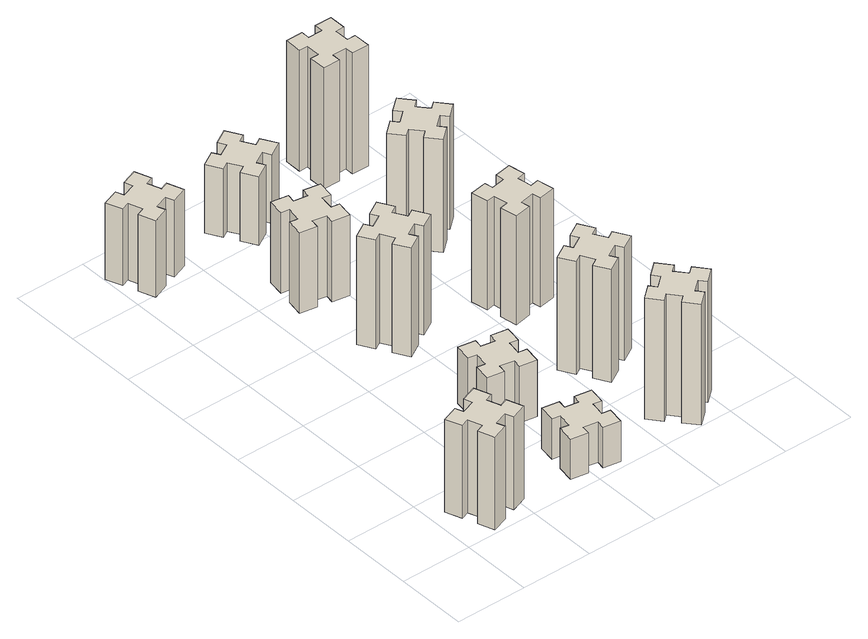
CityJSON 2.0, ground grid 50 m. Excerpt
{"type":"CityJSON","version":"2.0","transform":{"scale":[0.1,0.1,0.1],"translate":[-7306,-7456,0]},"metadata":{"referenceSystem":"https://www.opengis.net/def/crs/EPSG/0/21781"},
"CityObjects":{
"building1":{"type":"Building","attributes":{"class":"1000","function":"1000","usage":"1000","yearOfConstruction":2016,"roofType":"1000","measuredHeight":69,"storeysAboveGround":30,"storeysBelowGround":0},"geometry":[{"type":"Solid","lod":"1","boundaries":[[[[0,1,2,3,4,5,6,7,8,9,10,11,12,13,14,15,16,17,18,19]],[[17,16,20,21]],[[16,15,22,20]],[[15,14,23,22]],[[14,13,24,23]],[[13,12,25,24]],[[12,11,26,25]],[[11,10,27,26]],[[10,9,28,27]],[[9,8,29,28]],[[8,7,30,29]],[[7,6,31,30]],[[6,5,32,31]],[[5,4,33,32]],[[4,3,34,33]],[[3,2,35,34]],[[2,1,36,35]],[[1,0,37,36]],[[0,19,38,37]],[[19,18,39,38]],[[18,17,21,39]],[[24,25,26,27,28,29,30,31,32,33,34,35,36,37,38,39,21,20,22,23]]]]}]},
"building2":{"type":"Building","attributes":{"class":"1000","function":"1000","usage":"1000","yearOfConstruction":2016,"roofType":"1000","measuredHeight":30,"storeysAboveGround":30,"storeysBelowGround":0},"geometry":[{"type":"Solid","lod":"1","boundaries":[[[[40,41,42,43,44,45,46,47,48,49,50,51,52,53,54,55,56,57,58,59]],[[57,56,60,61]],[[56,55,62,60]],[[55,54,63,62]],[[54,53,64,63]],[[53,52,65,64]],[[52,51,66,65]],[[51,50,67,66]],[[50,49,68,67]],[[49,48,69,68]],[[48,47,70,69]],[[47,46,71,70]],[[46,45,72,71]],[[45,44,73,72]],[[44,43,74,73]],[[43,42,75,74]],[[42,41,76,75]],[[41,40,77,76]],[[40,59,78,77]],[[59,58,79,78]],[[58,57,61,79]],[[64,65,66,67,68,69,70,71,72,73,74,75,76,77,78,79,61,60,62,63]]]]}]},
"building3":{"type":"Building","attributes":{"class":"1000","function":"1000","usage":"1000","yearOfConstruction":2016,"roofType":"1000","measuredHeight":57,"storeysAboveGround":30,"storeysBelowGround":0},"geometry":[{"type":"Solid","lod":"1","boundaries":[[[[80,81,82,83,84,85,86,87,88,89,90,91,92,93,94,95,96,97,98,99]],[[97,96,100,101]],[[96,95,102,100]],[[95,94,103,102]],[[94,93,104,103]],[[93,92,105,104]],[[92,91,106,105]],[[91,90,107,106]],[[90,89,108,107]],[[89,88,109,108]],[[88,87,110,109]],[[87,86,111,110]],[[86,85,112,111]],[[85,84,113,112]],[[84,83,114,113]],[[83,82,115,114]],[[82,81,116,115]],[[81,80,117,116]],[[80,99,118,117]],[[99,98,119,118]],[[98,97,101,119]],[[104,105,106,107,108,109,110,111,112,113,114,115,116,117,118,119,101,100,102,103]]]]}]},
"building4":{"type":"Building","attributes":{"class":"1000","function":"1000","usage":"1000","yearOfConstruction":2016,"roofType":"1000","measuredHeight":42,"storeysAboveGround":30,"storeysBelowGround":0},"geometry":[{"type":"Solid","lod":"1","boundaries":[[[[120,121,122,123,124,125,126,127,128,129,130,131,132,133,134,135,136,137,138,139]],[[137,136,140,141]],[[136,135,142,140]],[[135,134,143,142]],[[134,133,144,143]],[[133,132,145,144]],[[132,131,146,145]],[[131,130,147,146]],[[130,129,148,147]],[[129,128,149,148]],[[128,127,150,149]],[[127,126,151,150]],[[126,125,152,151]],[[125,124,153,152]],[[124,123,154,153]],[[123,122,155,154]],[[122,121,156,155]],[[121,120,157,156]],[[120,139,158,157]],[[139,138,159,158]],[[138,137,141,159]],[[144,145,146,147,148,149,150,151,152,153,154,155,156,157,158,159,141,140,142,143]]]]}]},
"building5":{"type":"Building","attributes":{"class":"1000","function":"1000","usage":"1000","yearOfConstruction":2016,"roofType":"1000","measuredHeight":81,"storeysAboveGround":30,"storeysBelowGround":0},"geometry":[{"type":"Solid","lod":"1","boundaries":[[[[160,161,162,163,164,165,166,167,168,169,170,171,172,173,174,175,176,177,178,179]],[[177,176,180,181]],[[176,175,182,180]],[[175,174,183,182]],[[174,173,184,183]],[[173,172,185,184]],[[172,171,186,185]],[[171,170,187,186]],[[170,169,188,187]],[[169,168,189,188]],[[168,167,190,189]],[[167,166,191,190]],[[166,165,192,191]],[[165,164,193,192]],[[164,163,194,193]],[[163,162,195,194]],[[162,161,196,195]],[[161,160,197,196]],[[160,179,198,197]],[[179,178,199,198]],[[178,177,181,199]],[[184,185,186,187,188,189,190,191,192,193,194,195,196,197,198,199,181,180,182,183]]]]}]},
"building6":{"type":"Building","attributes":{"class":"1000","function":"1000","usage":"1000","yearOfConstruction":2016,"roofType":"1000","measuredHeight":60,"storeysAboveGround":30,"storeysBelowGround":0},"geometry":[{"type":"Solid","lod":"1","boundaries":[[[[200,201,202,203,204,205,206,207,208,209,210,211,212,213,214,215,216,217,218,219]],[[217,216,220,221]],[[216,215,222,220]],[[215,214,223,222]],[[214,213,224,223]],[[213,212,225,224]],[[212,211,226,225]],[[211,210,227,226]],[[210,209,228,227]],[[209,208,229,228]],[[208,207,230,229]],[[207,206,231,230]],[[206,205,232,231]],[[205,204,233,232]],[[204,203,234,233]],[[203,202,235,234]],[[202,201,236,235]],[[201,200,237,236]],[[200,219,238,237]],[[219,218,239,238]],[[218,217,221,239]],[[224,225,226,227,228,229,230,231,232,233,234,235,236,237,238,239,221,220,222,223]]]]}]},
"building7":{"type":"Building","attributes":{"class":"1000","function":"1000","usage":"1000","yearOfConstruction":2016,"roofType":"1000","measuredHeight":90,"storeysAboveGround":30,"storeysBelowGround":0},"geometry":[{"type":"Solid","lod":"1","boundaries":[[[[240,241,242,243,244,245,246,247,248,249,250,251,252,253,254,255,256,257,258,259]],[[257,256,260,261]],[[256,255,262,260]],[[255,254,263,262]],[[254,253,264,263]],[[253,252,265,264]],[[252,251,266,265]],[[251,250,267,266]],[[250,249,268,267]],[[249,248,269,268]],[[248,247,270,269]],[[247,246,271,270]],[[246,245,272,271]],[[245,244,273,272]],[[244,243,274,273]],[[243,242,275,274]],[[242,241,276,275]],[[241,240,277,276]],[[240,259,278,277]],[[259,258,279,278]],[[258,257,261,279]],[[264,265,266,267,268,269,270,271,272,273,274,275,276,277,278,279,261,260,262,263]]]]}]},
"building8":{"type":"Building","attributes":{"class":"1000","function":"1000","usage":"1000","yearOfConstruction":2016,"roofType":"1000","measuredHeight":51,"storeysAboveGround":30,"storeysBelowGround":0},"geometry":[{"type":"Solid","lod":"1","boundaries":[[[[280,281,282,283,284,285,286,287,288,289,290,291,292,293,294,295,296,297,298,299]],[[297,296,300,301]],[[296,295,302,300]],[[295,294,303,302]],[[294,293,304,303]],[[293,292,305,304]],[[292,291,306,305]],[[291,290,307,306]],[[290,289,308,307]],[[289,288,309,308]],[[288,287,310,309]],[[287,286,311,310]],[[286,285,312,311]],[[285,284,313,312]],[[284,283,314,313]],[[283,282,315,314]],[[282,281,316,315]],[[281,280,317,316]],[[280,299,318,317]],[[299,298,319,318]],[[298,297,301,319]],[[304,305,306,307,308,309,310,311,312,313,314,315,316,317,318,319,301,300,302,303]]]]}]},
"building9":{"type":"Building","attributes":{"class":"1000","function":"1000","usage":"1000","yearOfConstruction":2016,"roofType":"1000","measuredHeight":84,"storeysAboveGround":30,"storeysBelowGround":0},"geometry":[{"type":"Solid","lod":"1","boundaries":[[[[320,321,322,323,324,325,326,327,328,329,330,331,332,333,334,335,336,337,338,339]],[[337,336,340,341]],[[336,335,342,340]],[[335,334,343,342]],[[334,333,344,343]],[[333,332,345,344]],[[332,331,346,345]],[[331,330,347,346]],[[330,329,348,347]],[[329,328,349,348]],[[328,327,350,349]],[[327,326,351,350]],[[326,325,352,351]],[[325,324,353,352]],[[324,323,354,353]],[[323,322,355,354]],[[322,321,356,355]],[[321,320,357,356]],[[320,339,358,357]],[[339,338,359,358]],[[338,337,341,359]],[[344,345,346,347,348,349,350,351,352,353,354,355,356,357,358,359,341,340,342,343]]]]}]},
"building10":{"type":"Building","attributes":{"class":"1000","function":"1000","usage":"1000","yearOfConstruction":2016,"roofType":"1000","measuredHeight":81,"storeysAboveGround":30,"storeysBelowGround":0},"geometry":[{"type":"Solid","lod":"1","boundaries":[[[[360,361,362,363,364,365,366,367,368,369,370,371,372,373,374,375,376,377,378,379]],[[377,376,380,381]],[[376,375,382,380]],[[375,374,383,382]],[[374,373,384,383]],[[373,372,385,384]],[[372,371,386,385]],[[371,370,387,386]],[[370,369,388,387]],[[369,368,389,388]],[[368,367,390,389]],[[367,366,391,390]],[[366,365,392,391]],[[365,364,393,392]],[[364,363,394,393]],[[363,362,395,394]],[[362,361,396,395]],[[361,360,397,396]],[[360,379,398,397]],[[379,378,399,398]],[[378,377,381,399]],[[384,385,386,387,388,389,390,391,392,393,394,395,396,397,398,399,381,380,382,383]]]]}]},
"building11":{"type":"Building","attributes":{"class":"1000","function":"1000","usage":"1000","yearOfConstruction":2016,"roofType":"1000","measuredHeight":84,"storeysAboveGround":30,"storeysBelowGround":0},"geometry":[{"type":"Solid","lod":"1","boundaries":[[[[400,401,402,403,404,405,406,407,408,409,410,411,412,413,414,415,416,417,418,419]],[[417,416,420,421]],[[416,415,422,420]],[[415,414,423,422]],[[414,413,424,423]],[[413,412,425,424]],[[412,411,426,425]],[[411,410,427,426]],[[410,409,428,427]],[[409,408,429,428]],[[408,407,430,429]],[[407,406,431,430]],[[406,405,432,431]],[[405,404,433,432]],[[404,403,434,433]],[[403,402,435,434]],[[402,401,436,435]],[[401,400,437,436]],[[400,419,438,437]],[[419,418,439,438]],[[418,417,421,439]],[[424,425,426,427,428,429,430,431,432,433,434,435,436,437,438,439,421,420,422,423]]]]}]},
"building12":{"type":"Building","attributes":{"class":"1000","function":"1000","usage":"1000","yearOfConstruction":2016,"roofType":"1000","measuredHeight":90,"storeysAboveGround":30,"storeysBelowGround":0},"geometry":[{"type":"Solid","lod":"1","boundaries":[[[[440,441,442,443,444,445,446,447,448,449,450,451,452,453,454,455,456,457,458,459]],[[457,456,460,461]],[[456,455,462,460]],[[455,454,463,462]],[[454,453,464,463]],[[453,452,465,464]],[[452,451,466,465]],[[451,450,467,466]],[[450,449,468,467]],[[449,448,469,468]],[[448,447,470,469]],[[447,446,471,470]],[[446,445,472,471]],[[445,444,473,472]],[[444,443,474,473]],[[443,442,475,474]],[[442,441,476,475]],[[441,440,477,476]],[[440,459,478,477]],[[459,458,479,478]],[[458,457,461,479]],[[464,465,466,467,468,469,470,471,472,473,474,475,476,477,478,479,461,460,462,463]]]]}]}
},
"vertices":[
[335,366,0],[241,332,0],[220,388,0],[107,347,0],[149,234,0],[205,255,0],[239,161,0],[183,140,0],[224,27,0],[337,69,0],[316,125,0],[410,159,0],[430,103,0],[543,144,0],[502,257,0],[446,236,0],[412,330,0],[468,350,0],[427,463,0],[314,422,0],[412,330,690],[468,350,690],[446,236,690],[502,257,690],[543,144,690],[430,103,690],[410,159,690],[316,125,690],[337,69,690],[224,27,690],[183,140,690],[239,161,690],[205,255,690],[149,234,690],[107,347,690],[220,388,690],[241,332,690],[335,366,690],[314,422,690],[427,463,690],
[966,314,0],[948,215,0],[889,226,0],[868,107,0],[987,87,0],[997,146,0],[1095,128,0],[1085,69,0],[1203,48,0],[1224,167,0],[1165,177,0],[1182,275,0],[1241,265,0],[1262,383,0],[1144,404,0],[1134,345,0],[1035,362,0],[1046,421,0],[927,442,0],[907,324,0],[1035,362,300],[1046,421,300],[1134,345,300],[1144,404,300],[1262,383,300],[1241,265,300],[1182,275,300],[1165,177,300],[1224,167,300],[1203,48,300],[1085,69,300],[1095,128,300],[997,146,300],[987,87,300],[868,107,300],[889,226,300],[948,215,300],[966,314,300],[907,324,300],[927,442,300],
[216,3085,0],[310,3119,0],[330,3063,0],[443,3104,0],[402,3217,0],[346,3196,0],[312,3290,0],[368,3310,0],[327,3423,0],[214,3382,0],[235,3326,0],[141,3292,0],[120,3348,0],[7,3307,0],[49,3194,0],[105,3215,0],[139,3121,0],[83,3100,0],[124,2987,0],[237,3029,0],[139,3121,570],[83,3100,570],[105,3215,570],[49,3194,570],[7,3307,570],[120,3348,570],[141,3292,570],[235,3326,570],[214,3382,570],[327,3423,570],[368,3310,570],[312,3290,570],[346,3196,570],[402,3217,570],[443,3104,570],[330,3063,570],[310,3119,570],[216,3085,570],[237,3029,570],[124,2987,570],
[866,954,0],[848,855,0],[789,866,0],[768,747,0],[887,727,0],[897,786,0],[995,768,0],[985,709,0],[1103,688,0],[1124,807,0],[1065,817,0],[1082,915,0],[1141,905,0],[1162,1023,0],[1044,1044,0],[1034,985,0],[935,1002,0],[946,1061,0],[827,1082,0],[807,964,0],[935,1002,420],[946,1061,420],[1034,985,420],[1044,1044,420],[1162,1023,420],[1141,905,420],[1082,915,420],[1065,817,420],[1124,807,420],[1103,688,420],[985,709,420],[995,768,420],[897,786,420],[887,727,420],[768,747,420],[789,866,420],[848,855,420],[866,954,420],[807,964,420],[827,1082,420],
[1086,1837,0],[1036,1924,0],[1088,1954,0],[1028,2058,0],[924,1998,0],[954,1946,0],[867,1896,0],[837,1948,0],[733,1888,0],[793,1784,0],[845,1814,0],[895,1727,0],[843,1697,0],[903,1593,0],[1007,1653,0],[977,1705,0],[1064,1755,0],[1094,1703,0],[1198,1763,0],[1138,1867,0],[1064,1755,810],[1094,1703,810],[977,1705,810],[1007,1653,810],[903,1593,810],[843,1697,810],[895,1727,810],[845,1814,810],[793,1784,810],[733,1888,810],[837,1948,810],[867,1896,810],[954,1946,810],[924,1998,810],[1028,2058,810],[1088,1954,810],[1036,1924,810],[1086,1837,810],[1138,1867,810],[1198,1763,810],
[934,2565,0],[835,2582,0],[846,2641,0],[727,2662,0],[707,2544,0],[766,2534,0],[748,2435,0],[689,2446,0],[668,2327,0],[787,2307,0],[797,2366,0],[895,2348,0],[885,2289,0],[1003,2268,0],[1024,2387,0],[965,2397,0],[982,2495,0],[1041,2485,0],[1062,2603,0],[944,2624,0],[982,2495,600],[1041,2485,600],[965,2397,600],[1024,2387,600],[1003,2268,600],[885,2289,600],[895,2348,600],[797,2366,600],[787,2307,600],[668,2327,600],[689,2446,600],[748,2435,600],[766,2534,600],[707,2544,600],[727,2662,600],[846,2641,600],[835,2582,600],[934,2565,600],[944,2624,600],[1062,2603,600],
[1838,129,0],[1914,193,0],[1953,147,0],[2045,224,0],[1968,316,0],[1922,278,0],[1857,354,0],[1903,393,0],[1826,485,0],[1734,408,0],[1773,362,0],[1696,297,0],[1658,343,0],[1566,266,0],[1643,174,0],[1689,213,0],[1753,136,0],[1707,98,0],[1784,6,0],[1876,83,0],[1753,136,900],[1707,98,900],[1689,213,900],[1643,174,900],[1566,266,900],[1658,343,900],[1696,297,900],[1773,362,900],[1734,408,900],[1826,485,900],[1903,393,900],[1857,354,900],[1922,278,900],[1968,316,900],[2045,224,900],[1953,147,900],[1914,193,900],[1838,129,900],[1876,83,900],[1784,6,900],
[1086,3217,0],[1036,3304,0],[1088,3334,0],[1028,3438,0],[924,3378,0],[954,3326,0],[867,3276,0],[837,3328,0],[733,3268,0],[793,3164,0],[845,3194,0],[895,3107,0],[843,3077,0],[903,2973,0],[1007,3033,0],[977,3085,0],[1064,3135,0],[1094,3083,0],[1198,3143,0],[1138,3247,0],[1064,3135,510],[1094,3083,510],[977,3085,510],[1007,3033,510],[903,2973,510],[843,3077,510],[895,3107,510],[845,3194,510],[793,3164,510],[733,3268,510],[837,3328,510],[867,3276,510],[954,3326,510],[924,3378,510],[1028,3438,510],[1088,3334,510],[1036,3304,510],[1086,3217,510],[1138,3247,510],[1198,3143,510],
[1585,874,0],[1635,787,0],[1583,757,0],[1643,653,0],[1747,713,0],[1717,765,0],[1804,815,0],[1834,763,0],[1938,823,0],[1878,927,0],[1826,897,0],[1776,984,0],[1828,1014,0],[1768,1118,0],[1664,1058,0],[1694,1006,0],[1607,956,0],[1577,1008,0],[1473,948,0],[1533,844,0],[1607,956,840],[1577,1008,840],[1694,1006,840],[1664,1058,840],[1768,1118,840],[1828,1014,840],[1776,984,840],[1826,897,840],[1878,927,840],[1938,823,840],[1834,763,840],[1804,815,840],[1717,765,840],[1747,713,840],[1643,653,840],[1583,757,840],[1635,787,840],[1585,874,840],[1533,844,840],[1473,948,840],
[1735,1742,0],[1637,1725,0],[1627,1784,0],[1508,1763,0],[1529,1645,0],[1588,1655,0],[1606,1557,0],[1547,1547,0],[1567,1428,0],[1686,1449,0],[1675,1508,0],[1774,1526,0],[1784,1467,0],[1902,1487,0],[1881,1606,0],[1822,1595,0],[1805,1694,0],[1864,1704,0],[1843,1822,0],[1725,1801,0],[1805,1694,810],[1864,1704,810],[1822,1595,810],[1881,1606,810],[1902,1487,810],[1784,1467,810],[1774,1526,810],[1675,1508,810],[1686,1449,810],[1567,1428,810],[1547,1547,810],[1606,1557,810],[1588,1655,810],[1529,1645,810],[1508,1763,810],[1627,1784,810],[1637,1725,810],[1735,1742,810],[1725,1801,810],[1843,1822,810],
[1822,2498,0],[1757,2574,0],[1803,2613,0],[1726,2705,0],[1634,2628,0],[1673,2582,0],[1596,2517,0],[1558,2563,0],[1466,2486,0],[1543,2394,0],[1589,2433,0],[1653,2356,0],[1607,2318,0],[1684,2226,0],[1776,2303,0],[1738,2349,0],[1814,2413,0],[1853,2367,0],[1945,2444,0],[1868,2536,0],[1814,2413,840],[1853,2367,840],[1738,2349,840],[1776,2303,840],[1684,2226,840],[1607,2318,840],[1653,2356,840],[1589,2433,840],[1543,2394,840],[1466,2486,840],[1558,2563,840],[1596,2517,840],[1673,2582,840],[1634,2628,840],[1726,2705,840],[1803,2613,840],[1757,2574,840],[1822,2498,840],[1868,2536,840],[1945,2444,840],
[1655,3195,0],[1755,3195,0],[1755,3135,0],[1875,3135,0],[1875,3255,0],[1815,3255,0],[1815,3355,0],[1875,3355,0],[1875,3475,0],[1755,3475,0],[1755,3415,0],[1655,3415,0],[1655,3475,0],[1535,3475,0],[1535,3355,0],[1595,3355,0],[1595,3255,0],[1535,3255,0],[1535,3135,0],[1655,3135,0],[1595,3255,900],[1535,3255,900],[1595,3355,900],[1535,3355,900],[1535,3475,900],[1655,3475,900],[1655,3415,900],[1755,3415,900],[1755,3475,900],[1875,3475,900],[1875,3355,900],[1815,3355,900],[1815,3255,900],[1875,3255,900],[1875,3135,900],[1755,3135,900],[1755,3195,900],[1655,3195,900],[1655,3135,900],[1535,3135,900]
]}
